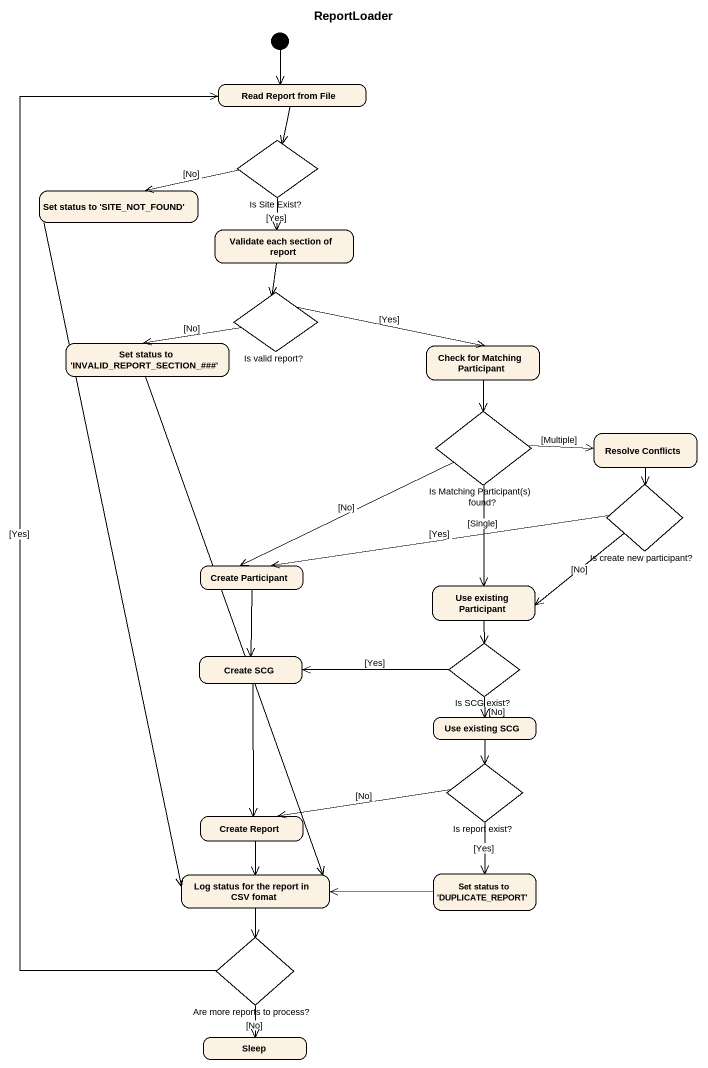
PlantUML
@startuml
title ReportLoader
hide empty description
state "Read Report from File" as Read_Report_from_File
state "Is Site Exist?" as Is_Site_Exist <<choice>>
state "Set status to 'SITE_NOT_FOUND'" as Set_status_to_SITE_NOT_FOUND
state "Validate each section of report" as Validate_each_section_of
state "Is valid report?" as Is_valid_report <<choice>>
state "Set status to 'INVALID_REPORT_SECTION_###'" as Set_status_to_INVALID
state "Check for Matching Participant" as Check_for_Matching
state "Is Matching Participant(s) found?" as Is_Matching_Participant_s <<choice>>
state "Resolve Conflicts" as Resolve_Conflicts
state "Is create new participant?" as Is_create_new_participant <<choice>>
state "Create Participant" as Create_Participant
state "Use existing Participant" as Use_existing_Participant
state "Create SCG" as Create_SCG
state "Is SCG exist?" as Is_SCG_exist <<choice>>
state "Use existing SCG" as Use_existing_SCG
state "Is report exist?" as Is_report_exist <<choice>>
state "Create Report" as Create_Report
state "Log status for the report in CSV fomat" as Log_status_for_the_report
state "Set status to 'DUPLICATE_REPORT'" as Set_status_to_DUPLICATE
state "Are more reports to process?" as Are_more_reports_to_process <<choice>>
state Sleep
[*] --> Read_Report_from_File
Read_Report_from_File --> Is_Site_Exist
Is_Site_Exist -left-> Set_status_to_SITE_NOT_FOUND : [No]
Is_Site_Exist --> Validate_each_section_of : [Yes]
Set_status_to_SITE_NOT_FOUND --> Log_status_for_the_report
Validate_each_section_of --> Is_valid_report
Is_valid_report -left-> Set_status_to_INVALID : [No]
Is_valid_report -right-> Check_for_Matching : [Yes]
Set_status_to_INVALID --> Log_status_for_the_report
Check_for_Matching --> Is_Matching_Participant_s
Is_Matching_Participant_s -right-> Resolve_Conflicts : [Multiple]
Is_Matching_Participant_s -left-> Create_Participant : [No]
Is_Matching_Participant_s --> Use_existing_Participant : [Single]
Resolve_Conflicts --> Is_create_new_participant
Is_create_new_participant -left-> Create_Participant : [Yes]
Is_create_new_participant -left-> Use_existing_Participant : [No]
Create_Participant --> Create_SCG
Use_existing_Participant --> Is_SCG_exist
Create_SCG --> Create_Report
Is_SCG_exist -left-> Create_SCG : [Yes]
Is_SCG_exist --> Use_existing_SCG : [No]
Use_existing_SCG --> Is_report_exist
Is_report_exist -left-> Create_Report : [No]
Is_report_exist --> Set_status_to_DUPLICATE : [Yes]
Create_Report --> Log_status_for_the_report
Log_status_for_the_report --> Are_more_reports_to_process
Set_status_to_DUPLICATE -left-> Log_status_for_the_report
Are_more_reports_to_process -up-> Read_Report_from_File : [Yes]
Are_more_reports_to_process --> Sleep : [No]
@enduml
